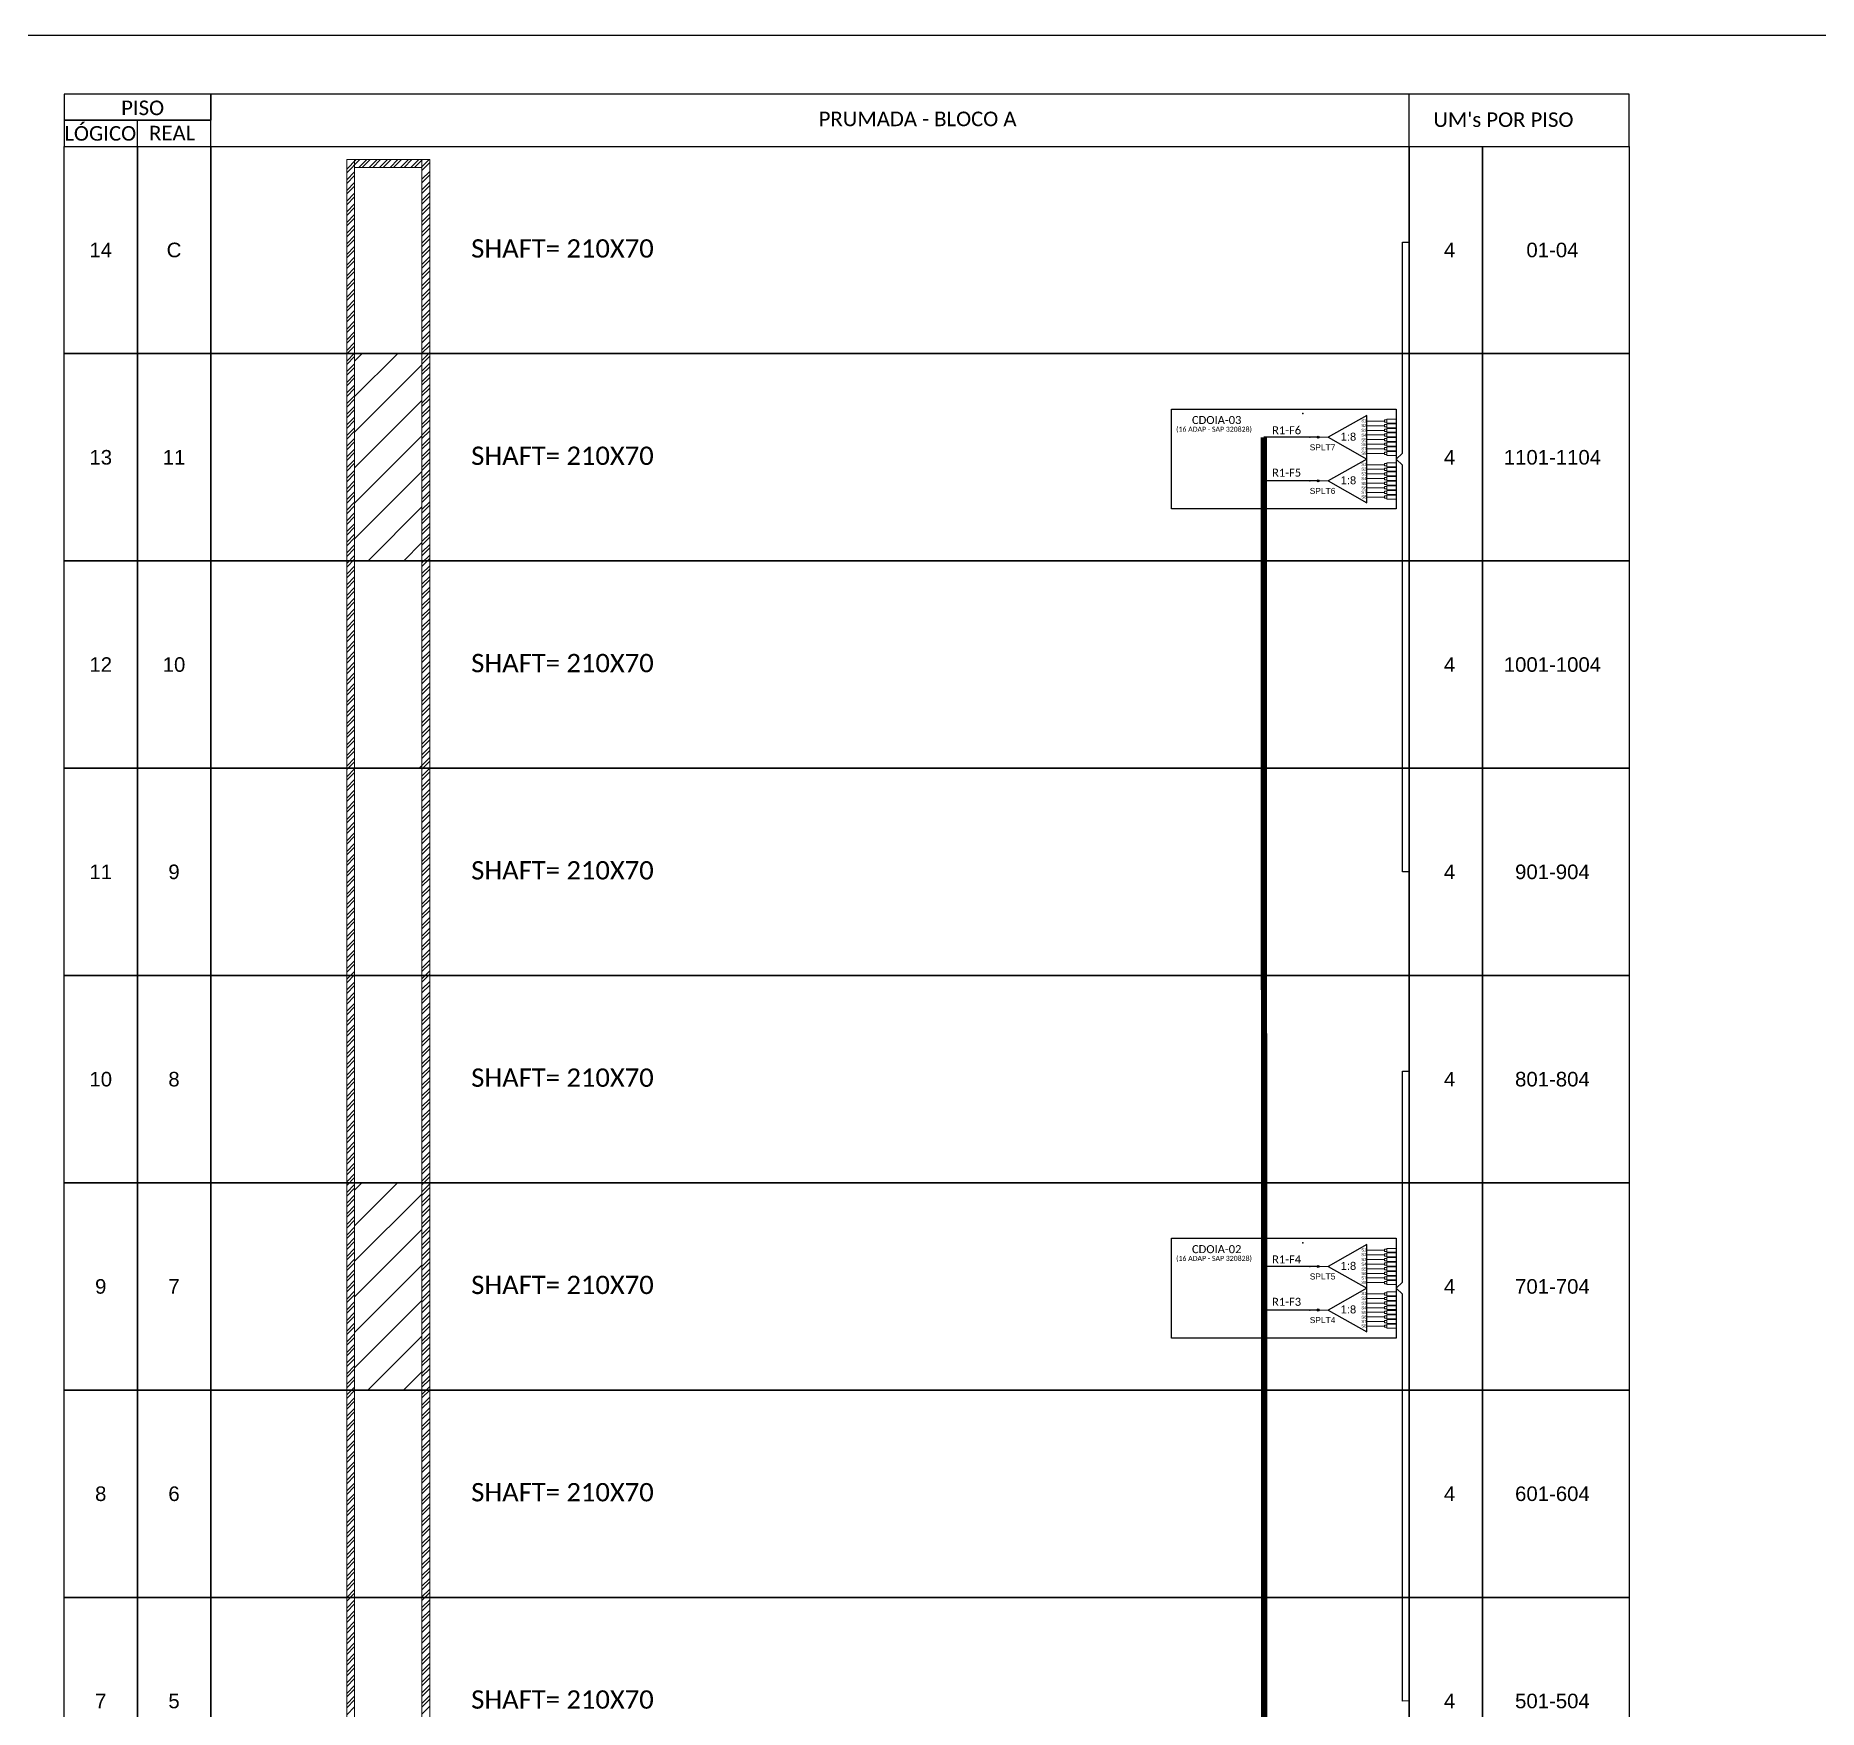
# Model space of a CAD drawing. Header units: inches. Extents: x 10034 to 13570, y 6729 to 9325.
# Drawn here: x 11125.4 to 11447.1, y 8285 to 8587 of the extents above; entities that cross this region are included whole.
import ezdxf
from ezdxf.enums import TextEntityAlignment as Align

# ---------------------------------------------------------------- set-up
doc = ezdxf.new("R2010")
doc.units = ezdxf.units.IN
doc.header["$MEASUREMENT"] = 0
doc.styles.add('ARIAL', font='arial.ttf')
doc.styles.add('WMF-Calibri0', font='CALIBRI.TTF')

# ---------------------------------------------------------------- blocks, each defined once
blk = doc.blocks.new('SPLT_1-8_SC-APC')
at = {"color": 1}
blk.add_lwpolyline([(-7.37, -2.1), (-17.04, -7.55), (-7.37, -13), (-7.37, -2.1)], dxfattribs=at)
at = {"color": 3, "lineweight": 0}
for points in [[(-2.99, -3.51), (-7.37, -3.51)], [(-2.41, -3.02), (-2.41, -4)], [(-2.41, -3.02), (0, -3.02)], [(-2.41, -4), (0, -4)], [(-2.41, -4.17), (-2.41, -5.16)], [(-2.41, -4.17), (0, -4.17)], [(-7.37, -4.66), (-2.99, -4.66)], [(-7.37, -5.82), (-2.99, -5.82)], [(-7.37, -6.97), (-2.99, -6.97)], [(-7.37, -8.12), (-2.99, -8.12)], [(-2.41, -5.16), (0, -5.16)], [(-2.41, -5.32), (-2.41, -6.31)], [(-2.41, -5.32), (0, -5.32)], [(-2.41, -6.31), (0, -6.31)], [(-2.41, -6.48), (-2.41, -7.46)], [(-2.41, -6.48), (0, -6.48)], [(-2.41, -7.46), (0, -7.46)], [(-2.41, -7.63), (-2.41, -8.62)], [(-2.41, -7.63), (0, -7.63)], [(-2.41, -8.62), (0, -8.62)], [(-2.41, -8.78), (-2.41, -9.77)], [(-2.41, -8.78), (0, -8.78)], [(-7.37, -9.28), (-2.99, -9.28)], [(-7.37, -10.43), (-2.99, -10.43)], [(-7.37, -11.58), (-2.99, -11.58)], [(-2.41, -9.77), (0, -9.77)], [(-2.41, -9.94), (-2.41, -10.92)], [(-2.41, -9.94), (0, -9.94)], [(-2.41, -10.92), (0, -10.92)], [(-2.41, -11.09), (-2.41, -12.08)], [(-2.41, -11.09), (0, -11.09)], [(-2.41, -12.08), (0, -12.08)]]:
    blk.add_lwpolyline(points, dxfattribs=at)
for points in [[(-2.99, -3.22), (-2.41, -3.22), (-2.41, -3.8), (-2.99, -3.8)], [(-2.99, -4.38), (-2.41, -4.38), (-2.41, -4.95), (-2.99, -4.95)], [(-2.99, -5.53), (-2.41, -5.53), (-2.41, -6.1), (-2.99, -6.1)], [(-2.99, -6.68), (-2.41, -6.68), (-2.41, -7.26), (-2.99, -7.26)], [(-2.99, -7.84), (-2.41, -7.84), (-2.41, -8.41), (-2.99, -8.41)], [(-2.99, -8.99), (-2.41, -8.99), (-2.41, -9.56), (-2.99, -9.56)], [(-2.99, -10.14), (-2.41, -10.14), (-2.41, -10.72), (-2.99, -10.72)], [(-2.99, -11.3), (-2.41, -11.3), (-2.41, -11.87), (-2.99, -11.87)]]:
    blk.add_lwpolyline(points, close=True, dxfattribs=at)
at = {"color": 1, "lineweight": 0}
blk.add_lwpolyline([(-17.04, -7.55), (-19.26, -7.55)], dxfattribs=at)
at = {"color": 1, "style": 'ARIAL'}
for s, height, p in [('S1', 0.75, (-8.74, -3.78)), ('S2', 0.75, (-8.74, -4.97)), ('1:8', 2, (-13.91, -8.4)), ('S3', 0.75, (-8.74, -6.18)), ('S4', 0.75, (-8.74, -7.36)), ('S5', 0.75, (-8.74, -8.57)), ('S6', 0.75, (-8.74, -9.69)), ('S7', 0.75, (-8.74, -10.78)), ('S8', 0.75, (-8.74, -11.9))]:
    blk.add_text(s, height=height, dxfattribs=at).set_placement(p)
blk = doc.blocks.new('SPLITTER_')
blk.add_point((0, 0))
at = {"style": 'ARIAL', "flags": 4}
blk.add_attdef('SPLT', (0, -3.26), '', height=1.5, dxfattribs=at)
blk = doc.blocks.new('A$C415C251F')
at = {"color": 3}
blk.add_point((0, 0), dxfattribs=at)
blk = doc.blocks.new('LEG_CDOIA8_C-SPLT_DIR')
at = {"color": 3}
blk.add_blockref('A$C415C251F', (0, 0), dxfattribs=at)
at = {"color": 1, "style": 'WMF-Calibri0', "flags": 4}
blk.add_attdef('CDO', (-26.84, -2.61), '', height=2, dxfattribs=at)
blk.add_attdef('MODELO', text='', height=1.5, dxfattribs=at).set_placement((-22.23, -4.54), align=Align.CENTER)
at = {"style": 'ARIAL', "flags": 4}
blk.add_attdef('SPLITAGEM', text='', height=1.5, dxfattribs=at).set_placement((-18.36, -12.59), align=Align.CENTER)

msp = doc.modelspace()

# ---------------------------------------------------------------- hatches: boundary and pattern name
h = msp.add_hatch()
h.set_pattern_fill('ANSI31', color=1, scale=1.427991)
h.set_pattern_definition([(45, (-3842.3263, -2688.342), (-3.2059302, 3.2059302), [])])
h.paths.add_polyline_path([(11195.12, 8529.65), (11182.98, 8529.65), (11182.98, 8492.24), (11195.12, 8492.24)])
h = msp.add_hatch(color=3)
h.dxf.hatch_style = 1
edge = h.paths.add_edge_path()
edge.add_arc((11356.85, 8514.57), 0.185, 0, 360)
h = msp.add_hatch(color=3)
h.dxf.hatch_style = 1
edge = h.paths.add_edge_path()
edge.add_arc((11356.85, 8514.57), 0.185, 0, 360)
h = msp.add_hatch(color=3)
h.dxf.hatch_style = 1
edge = h.paths.add_edge_path()
edge.add_arc((11356.85, 8506.7), 0.185, 0, 360)
h = msp.add_hatch(color=3)
h.dxf.hatch_style = 1
edge = h.paths.add_edge_path()
edge.add_arc((11356.85, 8506.7), 0.185, 0, 360)
h = msp.add_hatch()
h.set_pattern_fill('ANSI31', color=1, scale=1.427991)
h.set_pattern_definition([(45, (-3842.3263, -2837.9668), (-3.2059302, 3.2059302), [])])
h.paths.add_polyline_path([(11195.12, 8380.02), (11182.98, 8380.02), (11182.98, 8342.62), (11195.12, 8342.62)])
h = msp.add_hatch(color=3)
h.dxf.hatch_style = 1
edge = h.paths.add_edge_path()
edge.add_arc((11356.85, 8364.95), 0.185, 0, 360)
h = msp.add_hatch(color=3)
h.dxf.hatch_style = 1
edge = h.paths.add_edge_path()
edge.add_arc((11356.85, 8364.95), 0.185, 0, 360)
h = msp.add_hatch(color=3)
h.dxf.hatch_style = 1
edge = h.paths.add_edge_path()
edge.add_arc((11356.85, 8357.08), 0.185, 0, 360)
h = msp.add_hatch(color=3)
h.dxf.hatch_style = 1
edge = h.paths.add_edge_path()
edge.add_arc((11356.85, 8357.08), 0.185, 0, 360)

# ---------------------------------------------------------------- linework, layer by layer
at = {"color": 3}
for p, q in [((11181.56, 8562.96), (11183.29, 8564.68)), ((11181.56, 8562.31), (11183.93, 8564.68)), ((11181.56, 8561.03), (11182.99, 8562.46)), ((11183.74, 8563.26), (11185.17, 8564.68)), ((11184.38, 8563.26), (11185.81, 8564.68)), ((11185.62, 8563.26), (11187.05, 8564.68)), ((11186.26, 8563.26), (11187.69, 8564.68)), ((11187.5, 8563.26), (11188.93, 8564.68)), ((11188.15, 8563.26), (11189.57, 8564.68)), ((11189.39, 8563.26), (11190.82, 8564.68)), ((11190.03, 8563.26), (11191.46, 8564.68)), ((11191.27, 8563.26), (11192.7, 8564.68)), ((11191.91, 8563.26), (11193.34, 8564.68)), ((11193.15, 8563.26), (11194.58, 8564.68)), ((11193.79, 8563.26), (11195.22, 8564.68)), ((11195.03, 8563.26), (11196.46, 8564.68)), ((11195.13, 8562.71), (11196.56, 8564.13)), ((11195.13, 8561.14), (11196.56, 8562.56)), ((11195.13, 8560.49), (11196.56, 8561.92)), ((11181.56, 8560.39), (11182.99, 8561.82)), ((11181.56, 8559.11), (11182.99, 8560.54)), ((11181.56, 8558.47), (11182.99, 8559.89)), ((11195.13, 8559.21), (11196.56, 8560.64)), ((11195.13, 8558.57), (11196.56, 8560)), ((11195.13, 8557.29), (11196.56, 8558.72)), ((11181.56, 8557.18), (11182.99, 8558.61)), ((11181.56, 8556.54), (11182.99, 8557.97)), ((11181.56, 8555.26), (11182.99, 8556.69)), ((11181.56, 8554.62), (11182.99, 8556.05)), ((11195.13, 8556.65), (11196.56, 8558.08)), ((11195.13, 8555.37), (11196.56, 8556.79)), ((11195.13, 8554.72), (11196.56, 8556.15)), ((11181.56, 8553.34), (11182.99, 8554.77)), ((11181.56, 8552.7), (11182.99, 8554.12)), ((11181.56, 8551.41), (11182.99, 8552.84)), ((11195.13, 8553.44), (11196.56, 8554.87)), ((11195.13, 8552.8), (11196.56, 8554.23)), ((11195.13, 8551.52), (11196.56, 8552.95)), ((11195.13, 8550.88), (11196.56, 8552.31)), ((11181.56, 8550.77), (11182.99, 8552.2)), ((11181.56, 8549.49), (11182.99, 8550.92)), ((11181.56, 8548.85), (11182.99, 8550.28)), ((11195.13, 8549.59), (11196.56, 8551.02)), ((11195.13, 8548.95), (11196.56, 8550.38)), ((11195.13, 8547.67), (11196.56, 8549.1)), ((11181.56, 8547.57), (11182.99, 8548.99)), ((11181.56, 8546.93), (11182.99, 8548.35)), ((11181.56, 8545.64), (11182.99, 8547.07)), ((11181.56, 8545), (11182.99, 8546.43)), ((11195.13, 8547.03), (11196.56, 8548.46)), ((11195.13, 8545.75), (11196.56, 8547.18)), ((11195.13, 8545.11), (11196.56, 8546.53)), ((11181.56, 8543.72), (11182.99, 8545.15)), ((11181.56, 8543.08), (11182.99, 8544.51)), ((11181.56, 8541.8), (11182.99, 8543.22)), ((11181.56, 8541.15), (11182.99, 8542.58)), ((11195.13, 8543.82), (11196.56, 8545.25)), ((11195.13, 8543.18), (11196.56, 8544.61)), ((11195.13, 8541.9), (11196.56, 8543.33)), ((11195.13, 8541.26), (11196.56, 8542.69)), ((11181.56, 8539.87), (11182.99, 8541.3)), ((11181.56, 8539.23), (11182.99, 8540.66)), ((11181.56, 8537.95), (11182.99, 8539.38)), ((11195.13, 8539.98), (11196.56, 8541.41)), ((11195.13, 8539.34), (11196.56, 8540.76)), ((11195.13, 8538.05), (11196.56, 8539.48)), ((11181.56, 8537.31), (11182.99, 8538.74)), ((11181.56, 8536.03), (11182.99, 8537.45)), ((11181.56, 8535.38), (11182.99, 8536.81)), ((11195.13, 8537.41), (11196.56, 8538.84)), ((11195.13, 8536.13), (11196.56, 8537.56)), ((11195.13, 8535.49), (11196.56, 8536.92)), ((11181.56, 8534.1), (11182.99, 8535.53)), ((11181.56, 8533.46), (11182.99, 8534.89)), ((11181.56, 8532.18), (11182.99, 8533.61)), ((11181.56, 8531.54), (11182.99, 8532.97)), ((11195.13, 8534.21), (11196.56, 8535.63)), ((11195.13, 8533.57), (11196.56, 8534.99)), ((11195.13, 8532.28), (11196.56, 8533.71)), ((11195.13, 8531.64), (11196.56, 8533.07)), ((11181.56, 8530.25), (11182.99, 8531.68)), ((11181.56, 8529.61), (11182.99, 8531.04)), ((11181.56, 8528.33), (11182.99, 8529.76)), ((11195.13, 8530.36), (11196.56, 8531.79)), ((11195.13, 8529.72), (11196.56, 8531.15)), ((11195.13, 8528.44), (11196.56, 8529.86)), ((11181.56, 8527.69), (11182.99, 8529.12)), ((11181.56, 8526.41), (11182.99, 8527.84)), ((11181.56, 8525.77), (11182.99, 8527.19)), ((11195.13, 8527.79), (11196.56, 8529.22)), ((11195.13, 8526.51), (11196.56, 8527.94)), ((11195.13, 8525.87), (11196.56, 8527.3)), ((11181.56, 8524.48), (11182.99, 8525.91)), ((11181.56, 8523.84), (11182.99, 8525.27)), ((11181.56, 8522.56), (11182.99, 8523.99)), ((11181.56, 8521.92), (11182.99, 8523.35)), ((11195.13, 8524.59), (11196.56, 8526.02)), ((11195.13, 8523.95), (11196.56, 8525.38)), ((11195.13, 8522.66), (11196.56, 8524.09)), ((11195.13, 8522.02), (11196.56, 8523.45)), ((11181.56, 8520.64), (11182.99, 8522.06)), ((11181.56, 8520), (11182.99, 8521.42)), ((11181.56, 8518.71), (11182.99, 8520.14)), ((11195.13, 8520.74), (11196.56, 8522.17)), ((11195.13, 8520.1), (11196.56, 8521.53)), ((11195.13, 8518.82), (11196.56, 8520.25)), ((11181.56, 8518.07), (11182.99, 8519.5)), ((11181.56, 8516.79), (11182.99, 8518.22)), ((11181.56, 8516.15), (11182.99, 8517.58)), ((11195.13, 8518.18), (11196.56, 8519.6)), ((11195.13, 8516.89), (11196.56, 8518.32)), ((11195.13, 8516.25), (11196.56, 8517.68)), ((11181.56, 8514.87), (11182.99, 8516.29)), ((11181.56, 8514.22), (11182.99, 8515.65)), ((11181.56, 8512.94), (11182.99, 8514.37)), ((11181.56, 8512.3), (11182.99, 8513.73)), ((11195.13, 8514.97), (11196.56, 8516.4)), ((11195.13, 8514.33), (11196.56, 8515.76)), ((11195.13, 8513.05), (11196.56, 8514.48)), ((11195.13, 8512.41), (11196.56, 8513.83)), ((11181.56, 8511.02), (11182.99, 8512.45)), ((11181.56, 8510.38), (11182.99, 8511.81)), ((11181.56, 8509.1), (11182.99, 8510.52)), ((11195.13, 8511.12), (11196.56, 8512.55)), ((11195.13, 8510.48), (11196.56, 8511.91)), ((11195.13, 8509.2), (11196.56, 8510.63)), ((11181.56, 8508.45), (11182.99, 8509.88)), ((11181.56, 8507.17), (11182.99, 8508.6)), ((11181.56, 8506.53), (11182.99, 8507.96)), ((11195.13, 8508.56), (11196.56, 8509.99)), ((11195.13, 8507.28), (11196.56, 8508.7)), ((11195.13, 8506.64), (11196.56, 8508.06)), ((11181.56, 8505.25), (11182.99, 8506.68)), ((11181.56, 8504.61), (11182.99, 8506.04)), ((11181.56, 8503.32), (11182.99, 8504.75)), ((11181.56, 8502.68), (11182.99, 8504.11)), ((11195.13, 8505.35), (11196.56, 8506.78)), ((11195.13, 8504.71), (11196.56, 8506.14)), ((11195.13, 8503.43), (11196.56, 8504.86)), ((11195.13, 8502.79), (11196.56, 8504.22)), ((11181.56, 8501.4), (11182.99, 8502.83)), ((11181.56, 8500.76), (11182.99, 8502.19)), ((11181.56, 8499.48), (11182.99, 8500.91)), ((11195.13, 8501.51), (11196.56, 8502.93)), ((11195.13, 8500.86), (11196.56, 8502.29)), ((11195.13, 8499.58), (11196.56, 8501.01)), ((11181.56, 8498.84), (11182.99, 8500.26)), ((11181.56, 8497.55), (11182.99, 8498.98)), ((11181.56, 8496.91), (11182.99, 8498.34)), ((11195.13, 8498.94), (11196.56, 8500.37)), ((11195.13, 8497.66), (11196.56, 8499.09)), ((11195.13, 8497.02), (11196.56, 8498.45)), ((11181.56, 8495.63), (11182.99, 8497.06)), ((11181.56, 8494.99), (11182.99, 8496.42)), ((11181.56, 8493.71), (11182.99, 8495.14)), ((11181.56, 8493.07), (11182.99, 8494.49)), ((11195.13, 8495.74), (11196.56, 8497.16)), ((11195.13, 8495.09), (11196.56, 8496.52)), ((11195.13, 8493.81), (11196.56, 8495.24)), ((11195.13, 8493.17), (11196.56, 8494.6)), ((11181.56, 8491.78), (11182.99, 8493.21)), ((11181.56, 8491.14), (11182.99, 8492.57)), ((11181.56, 8489.86), (11182.99, 8491.29)), ((11195.13, 8491.89), (11196.56, 8493.32)), ((11195.13, 8491.25), (11196.56, 8492.67)), ((11195.13, 8489.96), (11196.56, 8491.39)), ((11181.56, 8489.22), (11182.99, 8490.65)), ((11181.56, 8487.94), (11182.99, 8489.36)), ((11181.56, 8487.3), (11182.99, 8488.72)), ((11195.13, 8489.32), (11196.56, 8490.75)), ((11195.13, 8488.04), (11196.56, 8489.47)), ((11195.13, 8487.4), (11196.56, 8488.83)), ((11181.56, 8486.01), (11182.99, 8487.44)), ((11181.56, 8485.37), (11182.99, 8486.8)), ((11181.56, 8484.09), (11182.99, 8485.52)), ((11181.56, 8483.45), (11182.99, 8484.88)), ((11195.13, 8486.12), (11196.56, 8487.55)), ((11195.13, 8485.48), (11196.56, 8486.9)), ((11195.13, 8484.19), (11196.56, 8485.62)), ((11195.13, 8483.55), (11196.56, 8484.98)), ((11181.56, 8482.17), (11182.99, 8483.59)), ((11181.56, 8481.52), (11182.99, 8482.95)), ((11181.56, 8480.24), (11182.99, 8481.67)), ((11195.13, 8482.27), (11196.56, 8483.7)), ((11195.13, 8481.63), (11196.56, 8483.06)), ((11195.13, 8480.35), (11196.56, 8481.77)), ((11181.56, 8479.6), (11182.99, 8481.03)), ((11181.56, 8478.32), (11182.99, 8479.75)), ((11181.56, 8477.68), (11182.99, 8479.11)), ((11195.13, 8479.71), (11196.56, 8481.13)), ((11195.13, 8478.42), (11196.56, 8479.85)), ((11195.13, 8477.78), (11196.56, 8479.21)), ((11181.56, 8476.4), (11182.99, 8477.82)), ((11181.56, 8475.75), (11182.99, 8477.18)), ((11181.56, 8474.47), (11182.99, 8475.9)), ((11181.56, 8473.83), (11182.99, 8475.26)), ((11195.13, 8476.5), (11196.56, 8477.93)), ((11195.13, 8475.86), (11196.56, 8477.29)), ((11195.13, 8474.58), (11196.56, 8476)), ((11195.13, 8473.93), (11196.56, 8475.36)), ((11181.56, 8472.55), (11182.99, 8473.98)), ((11181.56, 8471.91), (11182.99, 8473.33)), ((11181.56, 8470.62), (11182.99, 8472.05)), ((11195.13, 8472.65), (11196.56, 8474.08)), ((11195.13, 8472.01), (11196.56, 8473.44)), ((11195.13, 8470.73), (11196.56, 8472.16)), ((11181.56, 8469.98), (11182.99, 8471.41)), ((11181.56, 8468.7), (11182.99, 8470.13)), ((11181.56, 8468.06), (11182.99, 8469.49)), ((11195.13, 8470.09), (11196.56, 8471.52)), ((11195.13, 8468.81), (11196.56, 8470.23)), ((11195.13, 8468.16), (11196.56, 8469.59)), ((11181.56, 8466.78), (11182.99, 8468.21)), ((11181.56, 8466.14), (11182.99, 8467.56)), ((11181.56, 8464.85), (11182.99, 8466.28)), ((11181.56, 8464.21), (11182.99, 8465.64)), ((11195.13, 8466.88), (11196.56, 8468.31)), ((11195.13, 8466.24), (11196.56, 8467.67)), ((11195.13, 8464.96), (11196.56, 8466.39)), ((11195.13, 8464.32), (11196.56, 8465.75)), ((11181.56, 8462.93), (11182.99, 8464.36)), ((11181.56, 8462.29), (11182.99, 8463.72)), ((11181.56, 8461.01), (11182.99, 8462.43)), ((11195.13, 8463.03), (11196.56, 8464.46)), ((11195.13, 8462.39), (11196.56, 8463.82)), ((11195.13, 8461.11), (11196.56, 8462.54)), ((11181.56, 8460.37), (11182.99, 8461.79)), ((11181.56, 8459.08), (11182.99, 8460.51)), ((11181.56, 8458.44), (11182.99, 8459.87)), ((11195.13, 8460.47), (11196.56, 8461.9)), ((11195.13, 8459.19), (11196.56, 8460.62)), ((11195.13, 8458.55), (11196.56, 8459.97)), ((11181.56, 8457.16), (11182.99, 8458.59)), ((11181.56, 8456.52), (11182.99, 8457.95)), ((11181.56, 8455.24), (11182.99, 8456.66)), ((11181.56, 8454.59), (11182.99, 8456.02)), ((11194.64, 8454.85), (11196.56, 8456.77)), ((11195.13, 8457.26), (11196.56, 8458.69)), ((11195.13, 8456.62), (11196.56, 8458.05)), ((11195.13, 8454.7), (11196.56, 8456.13)), ((11181.56, 8453.31), (11182.99, 8454.74)), ((11181.56, 8452.67), (11182.99, 8454.1)), ((11181.56, 8451.39), (11182.99, 8452.82)), ((11195.13, 8453.42), (11196.56, 8454.84)), ((11195.13, 8452.78), (11196.56, 8454.2)), ((11195.13, 8451.49), (11196.56, 8452.92)), ((11181.56, 8450.75), (11182.99, 8452.18)), ((11181.56, 8449.47), (11182.99, 8450.89)), ((11181.56, 8448.82), (11182.99, 8450.25)), ((11195.13, 8450.85), (11196.56, 8452.28)), ((11195.13, 8449.57), (11196.56, 8451)), ((11195.13, 8448.93), (11196.56, 8450.36)), ((11181.56, 8447.54), (11182.99, 8448.97)), ((11181.56, 8446.9), (11182.99, 8448.33)), ((11181.56, 8445.62), (11182.99, 8447.05)), ((11181.56, 8444.98), (11182.99, 8446.4)), ((11195.13, 8447.65), (11196.56, 8449.07)), ((11195.13, 8447.01), (11196.56, 8448.43)), ((11195.13, 8445.72), (11196.56, 8447.15)), ((11195.13, 8445.08), (11196.56, 8446.51)), ((11181.56, 8443.69), (11182.99, 8445.12)), ((11181.56, 8443.05), (11182.99, 8444.48)), ((11181.56, 8441.77), (11182.99, 8443.2)), ((11195.13, 8443.8), (11196.56, 8445.23)), ((11195.13, 8443.16), (11196.56, 8444.59)), ((11195.13, 8441.88), (11196.56, 8443.3)), ((11181.56, 8441.13), (11182.99, 8442.56)), ((11181.56, 8439.85), (11182.99, 8441.28)), ((11181.56, 8439.21), (11182.99, 8440.63)), ((11195.13, 8441.23), (11196.56, 8442.66)), ((11195.13, 8439.95), (11196.56, 8441.38)), ((11195.13, 8439.31), (11196.56, 8440.74)), ((11181.56, 8437.92), (11182.99, 8439.35)), ((11181.56, 8437.28), (11182.99, 8438.71)), ((11181.56, 8436), (11182.99, 8437.43)), ((11181.56, 8435.36), (11182.99, 8436.79)), ((11195.13, 8438.03), (11196.56, 8439.46)), ((11195.13, 8437.39), (11196.56, 8438.82)), ((11195.13, 8436.1), (11196.56, 8437.53)), ((11195.13, 8435.46), (11196.56, 8436.89)), ((11181.56, 8434.08), (11182.99, 8435.5)), ((11181.56, 8433.44), (11182.99, 8434.86)), ((11181.56, 8432.15), (11182.99, 8433.58)), ((11195.13, 8434.18), (11196.56, 8435.61)), ((11195.13, 8433.54), (11196.56, 8434.97)), ((11195.13, 8432.26), (11196.56, 8433.69)), ((11181.56, 8431.51), (11182.99, 8432.94)), ((11181.56, 8430.23), (11182.99, 8431.66)), ((11181.56, 8429.59), (11182.99, 8431.02)), ((11195.13, 8431.62), (11196.56, 8433.04)), ((11195.13, 8430.33), (11196.56, 8431.76)), ((11195.13, 8429.69), (11196.56, 8431.12)), ((11181.56, 8428.31), (11182.99, 8429.73)), ((11181.56, 8427.66), (11182.99, 8429.09)), ((11181.56, 8426.38), (11182.99, 8427.81)), ((11181.56, 8425.74), (11182.99, 8427.17)), ((11195.13, 8428.41), (11196.56, 8429.84)), ((11195.13, 8427.77), (11196.56, 8429.2)), ((11195.13, 8426.49), (11196.56, 8427.92)), ((11195.13, 8425.85), (11196.56, 8427.27)), ((11181.56, 8424.46), (11182.99, 8425.89)), ((11181.56, 8423.82), (11182.99, 8425.25)), ((11181.56, 8422.54), (11182.99, 8423.96)), ((11195.13, 8424.56), (11196.56, 8425.99)), ((11195.13, 8423.92), (11196.56, 8425.35)), ((11195.13, 8422.64), (11196.56, 8424.07)), ((11181.56, 8421.89), (11182.99, 8423.32)), ((11181.56, 8420.61), (11182.99, 8422.04)), ((11181.56, 8419.97), (11182.99, 8421.4)), ((11195.13, 8422), (11196.56, 8423.43)), ((11195.13, 8420.72), (11196.56, 8422.14)), ((11195.13, 8420.08), (11196.56, 8421.5)), ((11181.56, 8418.69), (11182.99, 8420.12)), ((11181.56, 8418.05), (11182.99, 8419.48)), ((11181.56, 8416.76), (11182.99, 8418.19)), ((11181.56, 8416.12), (11182.99, 8417.55)), ((11195.13, 8418.79), (11196.56, 8420.22)), ((11195.13, 8418.15), (11196.56, 8419.58)), ((11195.13, 8416.87), (11196.56, 8418.3)), ((11195.13, 8416.23), (11196.56, 8417.66)), ((11181.56, 8414.84), (11182.99, 8416.27)), ((11181.56, 8414.2), (11182.99, 8415.63)), ((11181.56, 8412.92), (11182.99, 8414.35)), ((11195.13, 8414.95), (11196.56, 8416.37)), ((11195.13, 8414.3), (11196.56, 8415.73)), ((11195.13, 8413.02), (11196.56, 8414.45)), ((11181.56, 8412.28), (11182.99, 8413.7)), ((11181.56, 8410.99), (11182.99, 8412.42)), ((11181.56, 8410.35), (11182.99, 8411.78)), ((11195.13, 8412.38), (11196.56, 8413.81)), ((11195.13, 8411.1), (11196.56, 8412.53)), ((11195.13, 8410.46), (11196.56, 8411.89)), ((11181.56, 8409.07), (11182.99, 8410.5)), ((11181.56, 8408.43), (11182.99, 8409.86)), ((11181.56, 8407.15), (11182.99, 8408.57)), ((11181.56, 8406.51), (11182.99, 8407.93)), ((11195.13, 8409.18), (11196.56, 8410.6)), ((11195.13, 8408.53), (11196.56, 8409.96)), ((11195.13, 8407.25), (11196.56, 8408.68)), ((11195.13, 8406.61), (11196.56, 8408.04)), ((11181.56, 8405.22), (11182.99, 8406.65)), ((11181.56, 8404.58), (11182.99, 8406.01)), ((11181.56, 8403.3), (11182.99, 8404.73)), ((11195.13, 8405.33), (11196.56, 8406.76)), ((11195.13, 8404.69), (11196.56, 8406.11)), ((11195.13, 8403.4), (11196.56, 8404.83)), ((11181.56, 8402.66), (11182.99, 8404.09)), ((11181.56, 8401.38), (11182.99, 8402.8)), ((11181.56, 8400.74), (11182.99, 8402.16)), ((11195.13, 8402.76), (11196.56, 8404.19)), ((11195.13, 8401.48), (11196.56, 8402.91)), ((11195.13, 8400.84), (11196.56, 8402.27)), ((11181.56, 8399.45), (11182.99, 8400.88)), ((11181.56, 8398.81), (11182.99, 8400.24)), ((11181.56, 8397.53), (11182.99, 8398.96)), ((11181.56, 8396.89), (11182.99, 8398.32)), ((11195.13, 8399.56), (11196.56, 8400.99)), ((11195.13, 8398.92), (11196.56, 8400.34)), ((11195.13, 8397.63), (11196.56, 8399.06)), ((11195.13, 8396.99), (11196.56, 8398.42)), ((11181.56, 8395.61), (11182.99, 8397.03)), ((11181.56, 8394.96), (11182.99, 8396.39)), ((11181.56, 8393.68), (11182.99, 8395.11)), ((11195.13, 8395.71), (11196.56, 8397.14)), ((11195.13, 8395.07), (11196.56, 8396.5)), ((11195.13, 8393.79), (11196.56, 8395.21)), ((11181.56, 8393.04), (11182.99, 8394.47)), ((11181.56, 8391.76), (11182.99, 8393.19)), ((11181.56, 8391.12), (11182.99, 8392.55)), ((11195.13, 8393.15), (11196.56, 8394.57)), ((11195.13, 8391.86), (11196.56, 8393.29)), ((11195.13, 8391.22), (11196.56, 8392.65)), ((11181.56, 8389.83), (11182.99, 8391.26)), ((11181.56, 8389.19), (11182.99, 8390.62)), ((11181.56, 8387.91), (11182.99, 8389.34)), ((11181.56, 8387.27), (11182.99, 8388.7)), ((11195.13, 8389.94), (11196.56, 8391.37)), ((11195.13, 8389.3), (11196.56, 8390.73)), ((11195.13, 8388.02), (11196.56, 8389.44)), ((11195.13, 8387.37), (11196.56, 8388.8)), ((11181.56, 8385.99), (11182.99, 8387.42)), ((11181.56, 8385.35), (11182.99, 8386.77)), ((11181.56, 8384.06), (11182.99, 8385.49)), ((11195.13, 8386.09), (11196.56, 8387.52)), ((11195.13, 8385.45), (11196.56, 8386.88)), ((11195.13, 8384.17), (11196.56, 8385.6)), ((11181.56, 8383.42), (11182.99, 8384.85)), ((11181.56, 8382.14), (11182.99, 8383.57)), ((11181.56, 8381.5), (11182.99, 8382.93)), ((11195.13, 8383.53), (11196.56, 8384.96)), ((11195.13, 8382.25), (11196.56, 8383.67)), ((11195.13, 8381.6), (11196.56, 8383.03)), ((11181.56, 8380.22), (11182.99, 8381.65)), ((11181.56, 8379.58), (11182.99, 8381)), ((11181.56, 8378.29), (11182.99, 8379.72)), ((11181.56, 8377.65), (11182.99, 8379.08)), ((11195.13, 8380.32), (11196.56, 8381.75)), ((11195.13, 8379.68), (11196.56, 8381.11)), ((11195.13, 8378.4), (11196.56, 8379.83)), ((11195.13, 8377.76), (11196.56, 8379.18)), ((11181.56, 8376.37), (11182.99, 8377.8)), ((11181.56, 8375.73), (11182.99, 8377.16)), ((11181.56, 8374.45), (11182.99, 8375.87)), ((11195.13, 8376.47), (11196.56, 8377.9)), ((11195.13, 8375.83), (11196.56, 8377.26)), ((11195.13, 8374.55), (11196.56, 8375.98)), ((11195.13, 8373.91), (11196.56, 8375.34)), ((11181.56, 8373.81), (11182.99, 8375.23)), ((11181.56, 8372.52), (11182.99, 8373.95)), ((11181.56, 8371.88), (11182.99, 8373.31)), ((11195.13, 8372.63), (11196.56, 8374.06)), ((11195.13, 8371.99), (11196.56, 8373.41)), ((11195.13, 8370.7), (11196.56, 8372.13)), ((11181.56, 8370.6), (11182.99, 8372.03)), ((11181.56, 8369.96), (11182.99, 8371.39)), ((11181.56, 8368.68), (11182.99, 8370.1)), ((11181.56, 8368.03), (11182.99, 8369.46)), ((11195.13, 8370.06), (11196.56, 8371.49)), ((11195.13, 8368.78), (11196.56, 8370.21)), ((11195.13, 8368.14), (11196.56, 8369.57)), ((11181.56, 8366.75), (11182.99, 8368.18)), ((11181.56, 8366.11), (11182.99, 8367.54)), ((11181.56, 8364.83), (11182.99, 8366.26)), ((11195.13, 8366.86), (11196.56, 8368.28)), ((11195.13, 8366.22), (11196.56, 8367.64)), ((11195.13, 8364.93), (11196.56, 8366.36)), ((11195.13, 8364.29), (11196.56, 8365.72)), ((11181.56, 8364.19), (11182.99, 8365.62)), ((11181.56, 8362.91), (11182.99, 8364.33)), ((11181.56, 8362.26), (11182.99, 8363.69)), ((11195.13, 8363.01), (11196.56, 8364.44)), ((11195.13, 8362.37), (11196.56, 8363.8)), ((11195.13, 8361.09), (11196.56, 8362.51)), ((11181.56, 8360.98), (11182.99, 8362.41)), ((11181.56, 8360.34), (11182.99, 8361.77)), ((11181.56, 8359.06), (11182.99, 8360.49)), ((11181.56, 8358.42), (11182.99, 8359.84)), ((11195.13, 8360.44), (11196.56, 8361.87)), ((11195.13, 8359.16), (11196.56, 8360.59)), ((11195.13, 8358.52), (11196.56, 8359.95)), ((11181.56, 8357.13), (11182.99, 8358.56)), ((11181.56, 8356.49), (11182.99, 8357.92)), ((11181.56, 8355.21), (11182.99, 8356.64)), ((11195.13, 8357.24), (11196.56, 8358.67)), ((11195.13, 8356.6), (11196.56, 8358.03)), ((11195.13, 8355.32), (11196.56, 8356.74)), ((11195.13, 8354.67), (11196.56, 8356.1)), ((11181.56, 8354.57), (11182.99, 8356)), ((11181.56, 8353.29), (11182.99, 8354.72)), ((11181.56, 8352.65), (11182.99, 8354.07)), ((11195.13, 8353.39), (11196.56, 8354.82)), ((11195.13, 8352.75), (11196.56, 8354.18)), ((11195.13, 8351.47), (11196.56, 8352.9)), ((11181.56, 8351.36), (11182.99, 8352.79)), ((11181.56, 8350.72), (11182.99, 8352.15)), ((11181.56, 8349.44), (11182.99, 8350.87)), ((11181.56, 8348.8), (11182.99, 8350.23)), ((11195.13, 8350.83), (11196.56, 8352.26)), ((11195.13, 8349.54), (11196.56, 8350.97)), ((11195.13, 8348.9), (11196.56, 8350.33)), ((11181.56, 8347.52), (11182.99, 8348.94)), ((11181.56, 8346.88), (11182.99, 8348.3)), ((11181.56, 8345.59), (11182.99, 8347.02)), ((11195.13, 8347.62), (11196.56, 8349.05)), ((11195.13, 8346.98), (11196.56, 8348.41)), ((11195.13, 8345.7), (11196.56, 8347.13)), ((11195.13, 8345.06), (11196.56, 8346.48)), ((11181.56, 8344.95), (11182.99, 8346.38)), ((11181.56, 8343.67), (11182.99, 8345.1)), ((11181.56, 8343.03), (11182.99, 8344.46)), ((11181.56, 8341.75), (11182.99, 8343.17)), ((11195.13, 8343.77), (11196.56, 8345.2)), ((11195.13, 8343.13), (11196.56, 8344.56)), ((11195.13, 8341.85), (11196.56, 8343.28)), ((11181.56, 8341.1), (11182.99, 8342.53)), ((11181.56, 8339.82), (11182.99, 8341.25)), ((11181.56, 8339.18), (11182.99, 8340.61)), ((11195.13, 8341.21), (11196.56, 8342.64)), ((11195.13, 8339.93), (11196.56, 8341.35)), ((11195.13, 8339.29), (11196.56, 8340.71)), ((11181.56, 8337.9), (11182.99, 8339.33)), ((11181.56, 8337.26), (11182.99, 8338.69)), ((11181.56, 8335.98), (11182.99, 8337.4)), ((11181.56, 8335.33), (11182.99, 8336.76)), ((11195.13, 8338), (11196.56, 8339.43)), ((11195.13, 8337.36), (11196.56, 8338.79)), ((11195.13, 8336.08), (11196.56, 8337.51)), ((11195.13, 8335.44), (11196.56, 8336.87)), ((11181.56, 8334.05), (11182.99, 8335.48)), ((11181.56, 8333.41), (11182.99, 8334.84)), ((11181.56, 8332.13), (11182.99, 8333.56)), ((11195.13, 8334.16), (11196.56, 8335.58)), ((11195.13, 8333.52), (11196.56, 8334.94)), ((11195.13, 8332.23), (11196.56, 8333.66)), ((11181.56, 8331.49), (11182.99, 8332.91)), ((11181.56, 8330.2), (11182.99, 8331.63)), ((11181.56, 8329.56), (11182.99, 8330.99)), ((11195.13, 8331.59), (11196.56, 8333.02)), ((11195.13, 8330.31), (11196.56, 8331.74)), ((11195.13, 8329.67), (11196.56, 8331.1)), ((11181.56, 8328.28), (11182.99, 8329.71)), ((11181.56, 8327.64), (11182.99, 8329.07)), ((11181.56, 8326.36), (11182.99, 8327.79)), ((11181.56, 8325.72), (11182.99, 8327.14)), ((11195.13, 8328.39), (11196.56, 8329.81)), ((11195.13, 8327.74), (11196.56, 8329.17)), ((11195.13, 8326.46), (11196.56, 8327.89)), ((11195.13, 8325.82), (11196.56, 8327.25)), ((11181.56, 8324.43), (11182.99, 8325.86)), ((11181.56, 8323.79), (11182.99, 8325.22)), ((11181.56, 8322.51), (11182.99, 8323.94)), ((11195.13, 8324.54), (11196.56, 8325.97)), ((11195.13, 8323.9), (11196.56, 8325.33)), ((11195.13, 8322.61), (11196.56, 8324.04)), ((11181.56, 8321.87), (11182.99, 8323.3)), ((11181.56, 8320.59), (11182.99, 8322.01)), ((11181.56, 8319.95), (11182.99, 8321.37)), ((11195.13, 8321.97), (11196.56, 8323.4)), ((11195.13, 8320.69), (11196.56, 8322.12)), ((11195.13, 8320.05), (11196.56, 8321.48)), ((11181.56, 8318.66), (11182.99, 8320.09)), ((11181.56, 8318.02), (11182.99, 8319.45)), ((11181.56, 8316.74), (11182.99, 8318.17)), ((11181.56, 8316.1), (11182.99, 8317.53)), ((11195.13, 8318.77), (11196.56, 8320.2)), ((11195.13, 8318.13), (11196.56, 8319.55)), ((11195.13, 8316.84), (11196.56, 8318.27)), ((11195.13, 8316.2), (11196.56, 8317.63)), ((11181.56, 8314.82), (11182.99, 8316.24)), ((11181.56, 8314.17), (11182.99, 8315.6)), ((11181.56, 8312.89), (11182.99, 8314.32)), ((11195.13, 8314.92), (11196.56, 8316.35)), ((11195.13, 8314.28), (11196.56, 8315.71)), ((11195.13, 8313), (11196.56, 8314.43)), ((11181.56, 8312.25), (11182.99, 8313.68)), ((11181.56, 8310.97), (11182.99, 8312.4)), ((11181.56, 8310.33), (11182.99, 8311.76)), ((11195.13, 8312.36), (11196.56, 8313.78)), ((11195.13, 8311.07), (11196.56, 8312.5)), ((11195.13, 8310.43), (11196.56, 8311.86)), ((11181.56, 8309.05), (11182.99, 8310.47)), ((11181.56, 8308.4), (11182.99, 8309.83)), ((11181.56, 8307.12), (11182.99, 8308.55)), ((11181.56, 8306.48), (11182.99, 8307.91)), ((11195.13, 8309.15), (11196.56, 8310.58)), ((11195.13, 8308.51), (11196.56, 8309.94)), ((11195.13, 8307.23), (11196.56, 8308.65)), ((11195.13, 8306.59), (11196.56, 8308.01)), ((11181.56, 8305.2), (11182.99, 8306.63)), ((11181.56, 8304.56), (11182.99, 8305.99)), ((11181.56, 8303.27), (11182.99, 8304.7)), ((11195.13, 8305.3), (11196.56, 8306.73)), ((11195.13, 8304.66), (11196.56, 8306.09)), ((11195.13, 8303.38), (11196.56, 8304.81)), ((11181.56, 8302.63), (11182.99, 8304.06)), ((11181.56, 8301.35), (11182.99, 8302.78)), ((11181.56, 8300.71), (11182.99, 8302.14)), ((11195.13, 8302.74), (11196.56, 8304.17)), ((11195.13, 8301.46), (11196.56, 8302.88)), ((11195.13, 8300.81), (11196.56, 8302.24)), ((11181.56, 8299.43), (11182.99, 8300.86)), ((11181.56, 8298.79), (11182.99, 8300.21)), ((11181.56, 8297.5), (11182.99, 8298.93)), ((11181.56, 8296.86), (11182.99, 8298.29)), ((11195.13, 8299.53), (11196.56, 8300.96)), ((11195.13, 8298.89), (11196.56, 8300.32)), ((11195.13, 8297.61), (11196.56, 8299.04)), ((11195.13, 8296.97), (11196.56, 8298.4)), ((11181.56, 8295.58), (11182.99, 8297.01)), ((11181.56, 8294.94), (11182.99, 8296.37)), ((11181.56, 8293.66), (11182.99, 8295.08)), ((11195.13, 8295.69), (11196.56, 8297.11)), ((11195.13, 8295.04), (11196.56, 8296.47)), ((11195.13, 8293.76), (11196.56, 8295.19)), ((11181.56, 8293.02), (11182.99, 8294.44)), ((11181.56, 8291.73), (11182.99, 8293.16)), ((11181.56, 8291.09), (11182.99, 8292.52)), ((11195.13, 8293.12), (11196.56, 8294.55)), ((11195.13, 8291.84), (11196.56, 8293.27)), ((11195.13, 8291.2), (11196.56, 8292.62)), ((11181.56, 8289.81), (11182.99, 8291.24)), ((11181.56, 8289.17), (11182.99, 8290.6)), ((11181.56, 8287.89), (11182.99, 8289.31)), ((11181.56, 8287.25), (11182.99, 8288.67)), ((11195.13, 8289.91), (11196.56, 8291.34)), ((11195.13, 8289.27), (11196.56, 8290.7)), ((11195.13, 8287.99), (11196.56, 8289.42)), ((11195.13, 8287.35), (11196.56, 8288.78)), ((11181.56, 8285.96), (11182.99, 8287.39)), ((11181.56, 8285.32), (11182.99, 8286.75)), ((11181.56, 8284.04), (11182.99, 8285.47)), ((11195.13, 8286.07), (11196.56, 8287.5)), ((11195.13, 8285.43), (11196.56, 8286.85)), ((11195.13, 8284.14), (11196.56, 8285.57))]:
    msp.add_line(p, q, dxfattribs=at)
for points in [[(10933.35, 7993.05), (11771.91, 7993.05), (11771.91, 8587.05), (10933.35, 8587.05), (10933.35, 7993.05)], [(11157.03, 8567.07), (11412.93, 8567.07), (11412.93, 8576.47), (11157.03, 8576.47), (11157.03, 8576.47), (11157.03, 8571.77)], [(11373.25, 8567.07), (11373.25, 8576.47)], [(11143.8, 8567.07), (11143.8, 8571.77)]]:
    msp.add_lwpolyline(points)
for points in [[(11130.58, 8571.77), (11157.03, 8571.77), (11157.03, 8576.47), (11130.58, 8576.47)], [(11130.58, 8567.07), (11157.03, 8567.07), (11157.03, 8571.77), (11130.58, 8571.77)]]:
    msp.add_lwpolyline(points, close=True)
at = {"color": 0}
for points in [[(11130.58, 8567.07), (11143.8, 8567.07), (11143.8, 8529.67), (11130.58, 8529.67)], [(11143.8, 8567.07), (11157.03, 8567.07), (11157.03, 8529.67), (11143.8, 8529.67)], [(11157.03, 8567.07), (11373.26, 8567.07), (11373.26, 8529.67), (11157.03, 8529.67)], [(11373.26, 8567.07), (11386.48, 8567.07), (11386.48, 8529.67), (11373.26, 8529.67)], [(11386.48, 8567.07), (11412.93, 8567.07), (11412.93, 8529.67), (11386.48, 8529.67)], [(11130.58, 8529.67), (11143.8, 8529.67), (11143.8, 8492.26), (11130.58, 8492.26)], [(11143.8, 8529.67), (11157.03, 8529.67), (11157.03, 8492.26), (11143.8, 8492.26)], [(11157.03, 8529.67), (11373.26, 8529.67), (11373.26, 8492.26), (11157.03, 8492.26)], [(11373.26, 8529.67), (11386.48, 8529.67), (11386.48, 8492.26), (11373.26, 8492.26)], [(11386.48, 8529.67), (11412.93, 8529.67), (11412.93, 8492.26), (11386.48, 8492.26)], [(11130.58, 8492.26), (11143.8, 8492.26), (11143.8, 8454.85), (11130.58, 8454.85)], [(11143.8, 8492.26), (11157.03, 8492.26), (11157.03, 8454.85), (11143.8, 8454.85)], [(11157.03, 8492.26), (11373.26, 8492.26), (11373.26, 8454.85), (11157.03, 8454.85)], [(11373.26, 8492.26), (11386.48, 8492.26), (11386.48, 8454.85), (11373.26, 8454.85)], [(11386.48, 8492.26), (11412.93, 8492.26), (11412.93, 8454.85), (11386.48, 8454.85)], [(11130.58, 8454.85), (11143.8, 8454.85), (11143.8, 8417.45), (11130.58, 8417.45)], [(11143.8, 8454.85), (11157.03, 8454.85), (11157.03, 8417.45), (11143.8, 8417.45)], [(11157.03, 8454.85), (11373.26, 8454.85), (11373.26, 8417.45), (11157.03, 8417.45)], [(11373.26, 8454.85), (11386.48, 8454.85), (11386.48, 8417.45), (11373.26, 8417.45)], [(11386.48, 8454.85), (11412.93, 8454.85), (11412.93, 8417.45), (11386.48, 8417.45)], [(11130.58, 8417.45), (11143.8, 8417.45), (11143.8, 8380.04), (11130.58, 8380.04)], [(11143.8, 8417.45), (11157.03, 8417.45), (11157.03, 8380.04), (11143.8, 8380.04)], [(11157.03, 8417.45), (11373.26, 8417.45), (11373.26, 8380.04), (11157.03, 8380.04)], [(11373.26, 8417.45), (11386.48, 8417.45), (11386.48, 8380.04), (11373.26, 8380.04)], [(11386.48, 8417.45), (11412.93, 8417.45), (11412.93, 8380.04), (11386.48, 8380.04)], [(11130.58, 8380.04), (11143.8, 8380.04), (11143.8, 8342.64), (11130.58, 8342.64)], [(11143.8, 8380.04), (11157.03, 8380.04), (11157.03, 8342.64), (11143.8, 8342.64)], [(11157.03, 8380.04), (11373.26, 8380.04), (11373.26, 8342.64), (11157.03, 8342.64)], [(11373.26, 8380.04), (11386.48, 8380.04), (11386.48, 8342.64), (11373.26, 8342.64)], [(11386.48, 8380.04), (11412.93, 8380.04), (11412.93, 8342.64), (11386.48, 8342.64)], [(11130.58, 8342.64), (11143.8, 8342.64), (11143.8, 8305.23), (11130.58, 8305.23)], [(11143.8, 8342.64), (11157.03, 8342.64), (11157.03, 8305.23), (11143.8, 8305.23)], [(11157.03, 8342.64), (11373.26, 8342.64), (11373.26, 8305.23), (11157.03, 8305.23)], [(11373.26, 8342.64), (11386.48, 8342.64), (11386.48, 8305.23), (11373.26, 8305.23)], [(11386.48, 8342.64), (11412.93, 8342.64), (11412.93, 8305.23), (11386.48, 8305.23)], [(11130.58, 8305.23), (11143.8, 8305.23), (11143.8, 8267.82), (11130.58, 8267.82)], [(11143.8, 8305.23), (11157.03, 8305.23), (11157.03, 8267.82), (11143.8, 8267.82)], [(11157.03, 8305.23), (11373.26, 8305.23), (11373.26, 8267.82), (11157.03, 8267.82)], [(11373.26, 8305.23), (11386.48, 8305.23), (11386.48, 8267.82), (11373.26, 8267.82)], [(11386.48, 8305.23), (11412.93, 8305.23), (11412.93, 8267.82), (11386.48, 8267.82)]]:
    msp.add_lwpolyline(points, close=True, dxfattribs=at)
at = {"color": 2, "lineweight": 0}
for points in [[(11181.56, 8560.37), (11181.56, 8564.68), (11196.56, 8564.68), (11196.56, 8561.31)], [(11196.56, 8564.68), (11196.56, 8044.49), (11181.56, 8044.49), (11181.56, 8564.68)], [(11195.13, 8564.68), (11195.13, 8045.91), (11182.99, 8045.91), (11182.99, 8564.68)], [(11182.99, 8561.22), (11182.99, 8563.26), (11195.13, 8563.26), (11195.13, 8560.15)]]:
    msp.add_lwpolyline(points, dxfattribs=at)
at = {"color": 3}
for points in [[(11373.26, 8436.15), (11372.07, 8436.15), (11372.07, 8509.55), (11370.94, 8510.64), (11372.07, 8511.72), (11372.07, 8511.72), (11372.07, 8549.79), (11373.26, 8549.79)], [(11373.26, 8286.53), (11372.07, 8286.52), (11372.07, 8359.92), (11370.94, 8361.01), (11372.07, 8362.1), (11372.07, 8362.1), (11372.07, 8400.17), (11373.26, 8400.17)]]:
    msp.add_lwpolyline(points, dxfattribs=at)
at = {"color": 1}
for points in [[(11330.37, 8519.64), (11370.94, 8519.64), (11370.94, 8501.63), (11330.37, 8501.63)], [(11330.37, 8370.02), (11370.94, 8370.02), (11370.94, 8352.01), (11330.37, 8352.01)]]:
    msp.add_lwpolyline(points, close=True, dxfattribs=at)
at = {"color": 5, "const_width": 1.14}
msp.add_lwpolyline([(11347.03, 8514.57), (11347.18, 8073.38), (11347.03, 8215.32)], dxfattribs=at)
at = {"color": 5}
for points in [[(11356.66, 8514.57), (11347.03, 8514.57)], [(11356.66, 8514.57), (11356.85, 8514.57)], [(11356.66, 8506.7), (11347.03, 8506.7)], [(11356.66, 8364.95), (11347.03, 8364.95)], [(11356.66, 8364.95), (11356.85, 8364.95)], [(11356.66, 8357.08), (11347.03, 8357.08)]]:
    msp.add_lwpolyline(points, dxfattribs=at)
at = {"color": 3}
for centre in [(11356.85, 8514.57), (11356.85, 8514.57), (11356.85, 8506.7), (11356.85, 8506.7), (11356.85, 8364.95), (11356.85, 8364.95), (11356.85, 8357.08), (11356.85, 8357.08)]:
    msp.add_circle(centre, 0.185, dxfattribs=at)

# ---------------------------------------------------------------- block references
at = {"color": 1}
ref = msp.add_blockref('LEG_CDOIA8_C-SPLT_DIR', (11354.1, 8518.85), dxfattribs=dict(at, xscale=0.7219999999993433, yscale=0.7219999999993433, zscale=0.7219999999993433))
ref.add_attrib('CDO', 'CDOIA-03', (11334.07, 8516.96), dxfattribs={"color": 1, "height": 1.444, "style": 'WMF-Calibri0'})
ref.add_attrib('MODELO', '(16 ADAP - SAP 320828)', dxfattribs={"color": 1, "height": 0.9025, "style": 'WMF-Calibri0'}).set_placement((11338.05, 8515.57), align=Align.CENTER)
at = {"color": 3, "xscale": 0.7219999999993433, "yscale": 0.7219999999993433, "zscale": 0.7219999999993433}
for p in [(11370.94, 8520.02), (11370.94, 8512.15), (11370.94, 8370.39), (11370.94, 8362.53)]:
    msp.add_blockref('SPLT_1-8_SC-APC', p, dxfattribs=at)
ref = msp.add_blockref('SPLITTER_', (11355.32, 8514.57), dxfattribs=dict(xscale=0.7219999999993433, yscale=0.7219999999993433, zscale=0.7219999999993433))
ref.add_attrib('SPLT', 'SPLT7', (11355.32, 8512.22), dxfattribs={"height": 1.083, "style": 'ARIAL'})
ref = msp.add_blockref('SPLITTER_', (11355.32, 8506.7), dxfattribs=dict(xscale=0.7219999999993433, yscale=0.7219999999993433, zscale=0.7219999999993433))
ref.add_attrib('SPLT', 'SPLT6', (11355.32, 8504.35), dxfattribs={"height": 1.083, "style": 'ARIAL'})
at = {"color": 1}
ref = msp.add_blockref('LEG_CDOIA8_C-SPLT_DIR', (11354.1, 8369.22), dxfattribs=dict(at, xscale=0.7219999999993433, yscale=0.7219999999993433, zscale=0.7219999999993433))
ref.add_attrib('CDO', 'CDOIA-02', (11334.07, 8367.34), dxfattribs={"color": 1, "height": 1.444, "style": 'WMF-Calibri0'})
ref.add_attrib('MODELO', '(16 ADAP - SAP 320828)', dxfattribs={"color": 1, "height": 0.9025, "style": 'WMF-Calibri0'}).set_placement((11338.05, 8365.95), align=Align.CENTER)
ref = msp.add_blockref('SPLITTER_', (11355.32, 8364.95), dxfattribs=dict(xscale=0.7219999999993433, yscale=0.7219999999993433, zscale=0.7219999999993433))
ref.add_attrib('SPLT', 'SPLT5', (11355.32, 8362.59), dxfattribs={"height": 1.083, "style": 'ARIAL'})
ref = msp.add_blockref('SPLITTER_', (11355.32, 8357.08), dxfattribs=dict(xscale=0.7219999999993433, yscale=0.7219999999993433, zscale=0.7219999999993433))
ref.add_attrib('SPLT', 'SPLT4', (11355.32, 8354.72), dxfattribs={"height": 1.083, "style": 'ARIAL'})

# ---------------------------------------------------------------- texts
at = {"style": 'WMF-Calibri0'}
for s, height, p in [('     PISO', 2.628, (11136.25, 8572.7)), ('PRUMADA - BLOCO A', 2.6275, (11266.73, 8570.71)), ("UM's POR PISO", 2.6275, (11377.62, 8570.57)), ('  LÓGICO', 2.628, (11128.78, 8568.09)), ('    REAL', 2.628, (11142.21, 8568.15)), ('SHAFT= 210X70', 3.3087, (11204.03, 8546.99)), ('SHAFT= 210X70', 3.3087, (11204.03, 8509.58)), ('SHAFT= 210X70', 3.3087, (11204.03, 8472.17)), ('SHAFT= 210X70', 3.3087, (11204.03, 8434.77)), ('SHAFT= 210X70', 3.3087, (11204.03, 8397.36)), ('SHAFT= 210X70', 3.3087, (11204.03, 8359.96)), ('SHAFT= 210X70', 3.3087, (11204.03, 8322.55)), ('SHAFT= 210X70', 3.3087, (11204.03, 8285.14))]:
    msp.add_text(s, height=height, dxfattribs=at).set_placement(p)
at = {"color": 0, "style": 'ARIAL'}
for s, height, p in [('14', 2.628, (11137.19, 8548.37)), ('C', 2.63, (11150.41, 8548.37)), ('4', 2.63, (11380.55, 8548.37)), ('01-04', 2.628, (11399.1, 8548.37)), ('13', 2.628, (11137.19, 8510.96)), ('11', 2.628, (11150.41, 8510.96)), ('4', 2.63, (11380.55, 8510.96)), ('1101-1104', 2.628, (11399.1, 8510.96)), ('12', 2.628, (11137.19, 8473.56)), ('10', 2.628, (11150.41, 8473.56)), ('4', 2.63, (11380.55, 8473.56)), ('1001-1004', 2.628, (11399.1, 8473.56)), ('11', 2.628, (11137.19, 8436.15)), ('9', 2.63, (11150.41, 8436.15)), ('4', 2.63, (11380.55, 8436.15)), ('901-904', 2.628, (11399.1, 8436.15)), ('10', 2.628, (11137.19, 8398.74)), ('8', 2.63, (11150.41, 8398.74)), ('4', 2.63, (11380.55, 8398.74)), ('801-804', 2.628, (11399.1, 8398.74)), ('9', 2.63, (11137.19, 8361.34)), ('7', 2.63, (11150.41, 8361.34)), ('4', 2.63, (11380.55, 8361.34)), ('701-704', 2.628, (11399.1, 8361.34)), ('8', 2.63, (11137.19, 8323.93)), ('6', 2.63, (11150.41, 8323.93)), ('4', 2.63, (11380.55, 8323.93)), ('601-604', 2.628, (11399.1, 8323.93)), ('7', 2.63, (11137.19, 8286.53)), ('5', 2.63, (11150.41, 8286.53)), ('4', 2.63, (11380.55, 8286.53)), ('501-504', 2.628, (11399.1, 8286.53))]:
    msp.add_text(s, height=height, dxfattribs=at).set_placement(p, align=Align.MIDDLE_CENTER)
at = {"color": 5, "style": 'WMF-Calibri0'}
for s, p in [('R1-F6', (11348.53, 8515.12)), ('R1-F5', (11348.53, 8507.47)), ('R1-F4', (11348.53, 8365.5)), ('R1-F3', (11348.53, 8357.84))]:
    msp.add_text(s, height=1.444, dxfattribs=at).set_placement(p)

doc.saveas('drawing.dxf')
